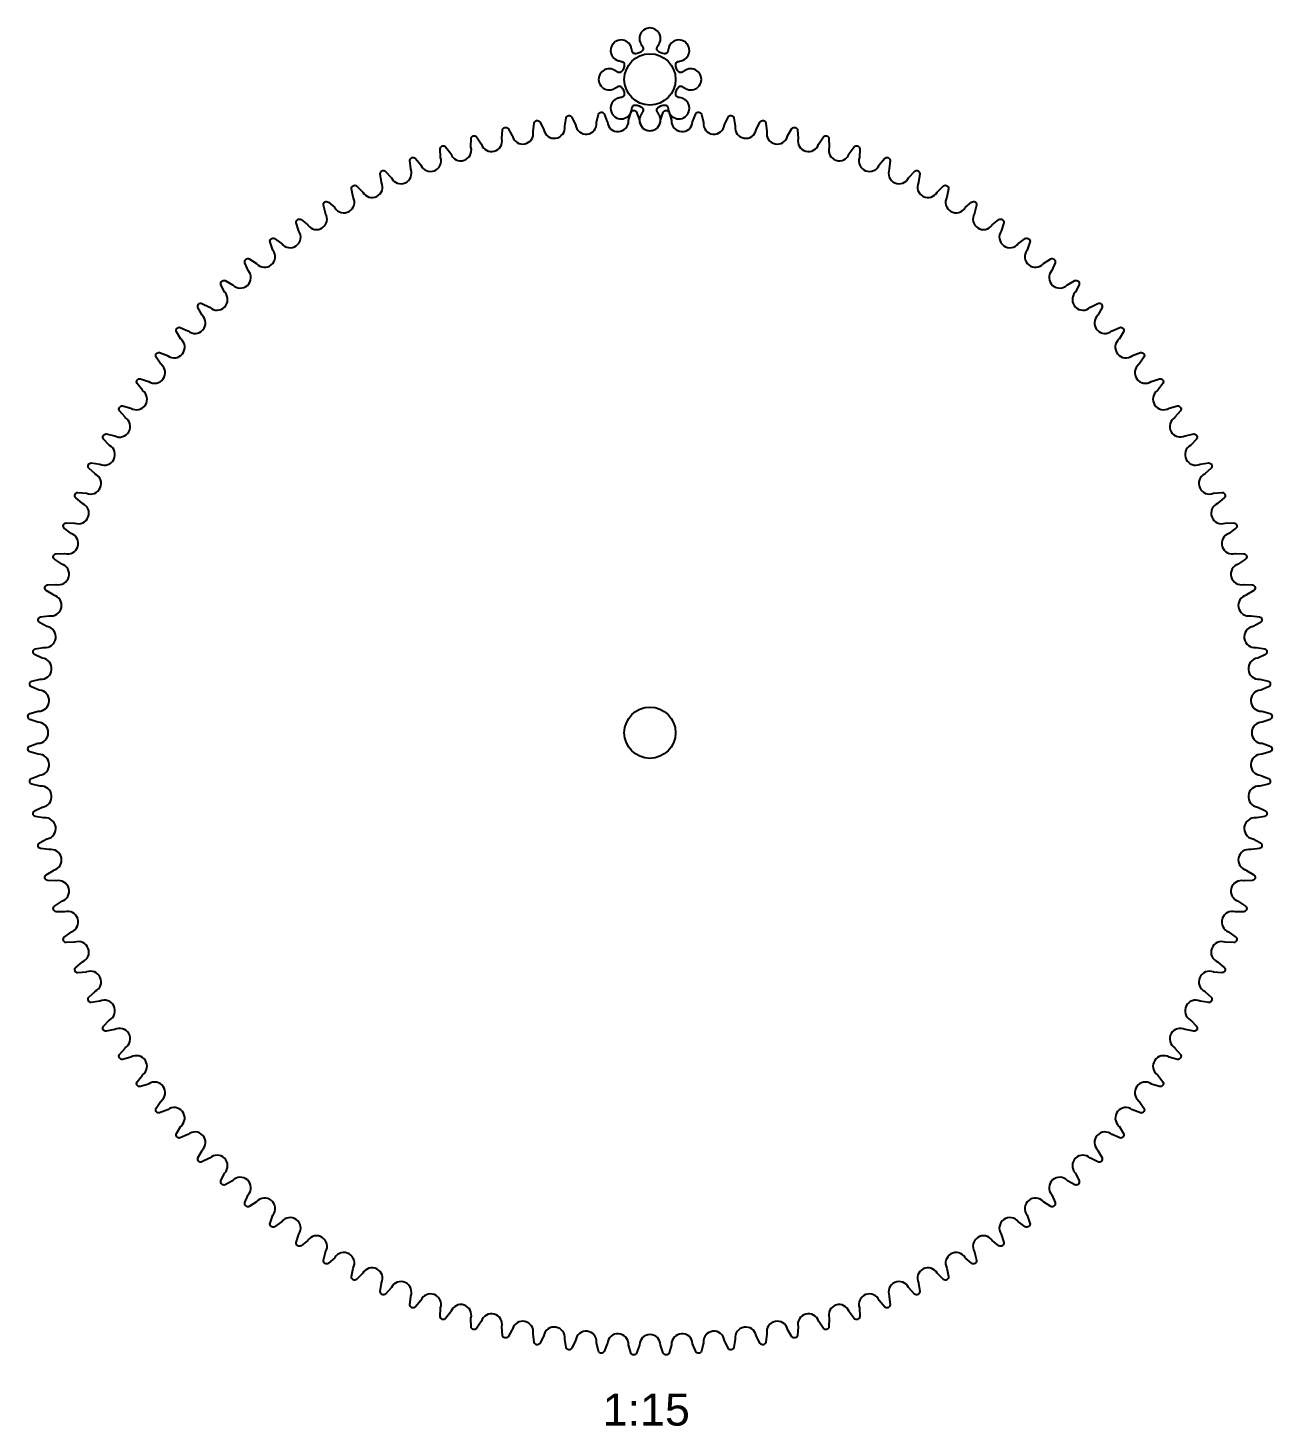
# Model space of a CAD drawing. Extents: x -10 to 1633, y -307 to 264.
# Drawn here: x 1161 to 1355, y -243.3 to -25.3 of the extents above; entities that cross this region are included whole.
import ezdxf

# ---------------------------------------------------------------- set-up
doc = ezdxf.new("R2010")
doc.units = 0
doc.layers.add('CNC_FRIENDLY_GEAR_COLLECTI', color=7, linetype='CONTINUOUS')
doc.styles.add('ARIAL_NORMAL', font='txt')

msp = doc.modelspace()

# ---------------------------------------------------------------- linework, layer by layer
at = {"layer": 'CNC_FRIENDLY_GEAR_COLLECTI'}
for points in [[(1256.43, -39.1, 1.428148), (1259.53, -39.1), (1259.52, -39.06), (1259.5, -39.02), (1259.48, -38.98), (1259.46, -38.94), (1259.44, -38.89), (1259.42, -38.85), (1259.36, -38.76), (1259.24, -38.57), (1259.18, -38.48), (1259.16, -38.43), (1259.13, -38.38), (1259.12, -38.36), (1259.11, -38.33), (1259.1, -38.31), (1259.09, -38.28), (1259.08, -38.26), (1259.07, -38.24), (1259.06, -38.21), (1259.06, -38.2), (1259.06, -38.19), (1259.05, -38.18), (1259.05, -38.17), (1259.05, -38.16), (1259.05, -38.14), (1259.04, -38.13), (1259.04, -38.12), (1259.04, -38.11), (1259.04, -38.1), (1259.04, -38.09), (1259.04, -38.08), (1259.04, -38.07), (1259.04, -38.06), (1259.04, -38.05), (1259.04, -38.04), (1259.04, -38.02), (1259.04, -38.01), (1259.04, -38), (1259.04, -37.99), (1259.05, -37.98), (1259.05, -37.97), (1259.05, -37.96), (1259.05, -37.95), (1259.06, -37.94), (1259.06, -37.94), (1259.06, -37.93), (1259.07, -37.92), (1259.07, -37.91), (1259.08, -37.9), (1259.08, -37.89), (1259.09, -37.88), (1259.09, -37.87), (1259.1, -37.86), (1259.1, -37.85), (1259.11, -37.85), (1259.11, -37.84), (1259.12, -37.83), (1259.13, -37.82), (1259.13, -37.81), (1259.15, -37.8), (1259.16, -37.78), (1259.18, -37.76), (1259.19, -37.75), (1259.21, -37.73, -0.176327), (1260.25, -37.3), (1260.28, -37.3), (1260.3, -37.3), (1260.32, -37.3), (1260.34, -37.3), (1260.36, -37.3), (1260.37, -37.3), (1260.38, -37.31), (1260.39, -37.31), (1260.4, -37.31), (1260.41, -37.31), (1260.42, -37.31), (1260.43, -37.32), (1260.44, -37.32), (1260.45, -37.32), (1260.46, -37.32), (1260.47, -37.33), (1260.48, -37.33), (1260.49, -37.33), (1260.5, -37.34), (1260.51, -37.34), (1260.52, -37.35), (1260.53, -37.35), (1260.54, -37.36), (1260.55, -37.36), (1260.55, -37.37), (1260.56, -37.37), (1260.57, -37.38), (1260.58, -37.39), (1260.59, -37.39), (1260.6, -37.4), (1260.6, -37.41), (1260.61, -37.42), (1260.62, -37.42), (1260.63, -37.43), (1260.63, -37.44), (1260.64, -37.45), (1260.65, -37.46), (1260.65, -37.47), (1260.66, -37.48), (1260.67, -37.48), (1260.67, -37.49), (1260.68, -37.5), (1260.69, -37.51), (1260.69, -37.52), (1260.7, -37.54), (1260.71, -37.56), (1260.72, -37.58), (1260.73, -37.6), (1260.74, -37.63), (1260.75, -37.65), (1260.76, -37.68), (1260.77, -37.7), (1260.78, -37.76), (1260.8, -37.81), (1260.82, -37.92), (1260.87, -38.14), (1260.9, -38.24), (1260.91, -38.28), (1260.92, -38.33), (1260.94, -38.37), (1260.96, -38.42), (1260.97, -38.46), (1260.99, -38.5, 1.428148), (1263.18, -36.31), (1263.14, -36.29), (1263.1, -36.27), (1263.06, -36.25), (1263.02, -36.24), (1262.97, -36.23), (1262.92, -36.21), (1262.82, -36.19), (1262.6, -36.14), (1262.49, -36.11), (1262.44, -36.1), (1262.39, -36.08), (1262.36, -36.07), (1262.34, -36.06), (1262.31, -36.05), (1262.29, -36.04), (1262.27, -36.03), (1262.24, -36.02), (1262.22, -36.01), (1262.21, -36.01), (1262.2, -36), (1262.19, -35.99), (1262.18, -35.99), (1262.17, -35.98), (1262.16, -35.97), (1262.15, -35.97), (1262.14, -35.96), (1262.13, -35.95), (1262.12, -35.95), (1262.12, -35.94), (1262.11, -35.93), (1262.1, -35.93), (1262.09, -35.92), (1262.09, -35.91), (1262.08, -35.9), (1262.07, -35.89), (1262.07, -35.89), (1262.06, -35.88), (1262.05, -35.87), (1262.05, -35.86), (1262.04, -35.85), (1262.04, -35.84), (1262.03, -35.83), (1262.03, -35.83), (1262.02, -35.82), (1262.02, -35.81), (1262.02, -35.8), (1262.01, -35.79), (1262.01, -35.78), (1262.01, -35.77), (1262, -35.76), (1262, -35.75), (1262, -35.74), (1262, -35.73), (1261.99, -35.72), (1261.99, -35.71), (1261.99, -35.7), (1261.99, -35.69), (1261.99, -35.68), (1261.99, -35.66), (1261.99, -35.63), (1261.99, -35.61), (1261.99, -35.59), (1261.99, -35.57, -0.176327), (1262.42, -34.53), (1262.43, -34.51), (1262.45, -34.49), (1262.47, -34.48), (1262.48, -34.46), (1262.5, -34.45), (1262.51, -34.44), (1262.51, -34.44), (1262.52, -34.43), (1262.53, -34.42), (1262.54, -34.42), (1262.55, -34.41), (1262.56, -34.41), (1262.57, -34.4), (1262.57, -34.4), (1262.58, -34.39), (1262.59, -34.39), (1262.6, -34.38), (1262.61, -34.38), (1262.62, -34.37), (1262.63, -34.37), (1262.64, -34.37), (1262.65, -34.37), (1262.66, -34.36), (1262.67, -34.36), (1262.68, -34.36), (1262.69, -34.36), (1262.7, -34.36), (1262.71, -34.35), (1262.72, -34.35), (1262.73, -34.35), (1262.74, -34.35), (1262.75, -34.35), (1262.76, -34.35), (1262.77, -34.35), (1262.78, -34.35), (1262.8, -34.36), (1262.81, -34.36), (1262.82, -34.36), (1262.83, -34.36), (1262.84, -34.36), (1262.85, -34.36), (1262.86, -34.37), (1262.87, -34.37), (1262.89, -34.37), (1262.9, -34.38), (1262.92, -34.38), (1262.94, -34.39), (1262.97, -34.4), (1262.99, -34.41), (1263.02, -34.42), (1263.04, -34.43), (1263.07, -34.45), (1263.11, -34.47), (1263.16, -34.5), (1263.26, -34.56), (1263.45, -34.68), (1263.54, -34.73), (1263.58, -34.75), (1263.62, -34.78), (1263.66, -34.8), (1263.7, -34.82), (1263.75, -34.83), (1263.79, -34.85, 1.428148), (1263.79, -31.75), (1263.75, -31.76), (1263.7, -31.78), (1263.66, -31.8), (1263.62, -31.82), (1263.58, -31.84), (1263.54, -31.87), (1263.45, -31.92), (1263.26, -32.04), (1263.16, -32.1), (1263.11, -32.13), (1263.07, -32.15), (1263.04, -32.16), (1263.02, -32.18), (1262.99, -32.19), (1262.97, -32.2), (1262.94, -32.21), (1262.92, -32.21), (1262.9, -32.22), (1262.89, -32.23), (1262.87, -32.23), (1262.86, -32.23), (1262.85, -32.23), (1262.84, -32.24), (1262.83, -32.24), (1262.82, -32.24), (1262.81, -32.24), (1262.8, -32.24), (1262.78, -32.24), (1262.77, -32.25), (1262.76, -32.25), (1262.75, -32.25), (1262.74, -32.25), (1262.73, -32.25), (1262.72, -32.24), (1262.71, -32.24), (1262.7, -32.24), (1262.69, -32.24), (1262.68, -32.24), (1262.67, -32.24), (1262.66, -32.24), (1262.65, -32.23), (1262.64, -32.23), (1262.63, -32.23), (1262.62, -32.22), (1262.61, -32.22), (1262.6, -32.22), (1262.59, -32.21), (1262.58, -32.21), (1262.57, -32.2), (1262.57, -32.2), (1262.56, -32.19), (1262.55, -32.19), (1262.54, -32.18), (1262.53, -32.17), (1262.52, -32.17), (1262.51, -32.16), (1262.51, -32.16), (1262.5, -32.15), (1262.48, -32.13), (1262.47, -32.12), (1262.45, -32.1), (1262.43, -32.09), (1262.42, -32.07, -0.176327), (1261.99, -31.03), (1261.99, -31.01), (1261.99, -30.99), (1261.99, -30.96), (1261.99, -30.94), (1261.99, -30.92), (1261.99, -30.91), (1261.99, -30.9), (1261.99, -30.89), (1261.99, -30.88), (1262, -30.87), (1262, -30.86), (1262, -30.85), (1262, -30.84), (1262.01, -30.83), (1262.01, -30.82), (1262.01, -30.81), (1262.02, -30.8), (1262.02, -30.79), (1262.02, -30.78), (1262.03, -30.77), (1262.03, -30.76), (1262.04, -30.75), (1262.04, -30.75), (1262.05, -30.74), (1262.05, -30.73), (1262.06, -30.72), (1262.07, -30.71), (1262.07, -30.7), (1262.08, -30.7), (1262.09, -30.69), (1262.09, -30.68), (1262.1, -30.67), (1262.11, -30.67), (1262.12, -30.66), (1262.12, -30.65), (1262.13, -30.64), (1262.14, -30.64), (1262.15, -30.63), (1262.16, -30.62), (1262.17, -30.62), (1262.18, -30.61), (1262.19, -30.6), (1262.2, -30.6), (1262.21, -30.59), (1262.22, -30.59), (1262.24, -30.58), (1262.27, -30.56), (1262.29, -30.55), (1262.31, -30.54), (1262.34, -30.53), (1262.36, -30.53), (1262.39, -30.52), (1262.44, -30.5), (1262.49, -30.49), (1262.6, -30.46), (1262.82, -30.41), (1262.92, -30.39), (1262.97, -30.37), (1263.02, -30.36), (1263.06, -30.34), (1263.1, -30.33), (1263.14, -30.31), (1263.18, -30.29, 1.428148), (1260.99, -28.1), (1260.97, -28.14), (1260.96, -28.18), (1260.94, -28.22), (1260.92, -28.27), (1260.91, -28.31), (1260.9, -28.36), (1260.87, -28.46), (1260.82, -28.68), (1260.8, -28.79), (1260.78, -28.84), (1260.77, -28.9), (1260.76, -28.92), (1260.75, -28.95), (1260.74, -28.97), (1260.73, -29), (1260.72, -29.02), (1260.71, -29.04), (1260.7, -29.06), (1260.69, -29.07), (1260.69, -29.08), (1260.68, -29.09), (1260.67, -29.1), (1260.67, -29.11), (1260.66, -29.12), (1260.65, -29.13), (1260.65, -29.14), (1260.64, -29.15), (1260.63, -29.16), (1260.63, -29.17), (1260.62, -29.18), (1260.61, -29.18), (1260.6, -29.19), (1260.6, -29.2), (1260.59, -29.2), (1260.58, -29.21), (1260.57, -29.22), (1260.56, -29.22), (1260.55, -29.23), (1260.55, -29.24), (1260.54, -29.24), (1260.53, -29.25), (1260.52, -29.25), (1260.51, -29.26), (1260.5, -29.26), (1260.49, -29.26), (1260.48, -29.27), (1260.47, -29.27), (1260.46, -29.27), (1260.45, -29.28), (1260.44, -29.28), (1260.43, -29.28), (1260.42, -29.29), (1260.41, -29.29), (1260.4, -29.29), (1260.39, -29.29), (1260.38, -29.29), (1260.37, -29.29), (1260.36, -29.29), (1260.34, -29.3), (1260.32, -29.3), (1260.3, -29.3), (1260.28, -29.3), (1260.25, -29.3, -0.176327), (1259.21, -28.86), (1259.19, -28.85), (1259.18, -28.83), (1259.16, -28.82), (1259.15, -28.8), (1259.13, -28.79), (1259.13, -28.78), (1259.12, -28.77), (1259.11, -28.76), (1259.11, -28.75), (1259.1, -28.74), (1259.1, -28.74), (1259.09, -28.73), (1259.09, -28.72), (1259.08, -28.71), (1259.08, -28.7), (1259.07, -28.69), (1259.07, -28.68), (1259.06, -28.67), (1259.06, -28.66), (1259.06, -28.65), (1259.05, -28.64), (1259.05, -28.63), (1259.05, -28.62), (1259.05, -28.61), (1259.04, -28.6), (1259.04, -28.59), (1259.04, -28.58), (1259.04, -28.57), (1259.04, -28.56), (1259.04, -28.55), (1259.04, -28.54), (1259.04, -28.53), (1259.04, -28.52), (1259.04, -28.51), (1259.04, -28.5), (1259.04, -28.49), (1259.04, -28.48), (1259.04, -28.47), (1259.05, -28.45), (1259.05, -28.44), (1259.05, -28.43), (1259.05, -28.42), (1259.06, -28.41), (1259.06, -28.4), (1259.06, -28.39), (1259.07, -28.36), (1259.08, -28.34), (1259.09, -28.31), (1259.1, -28.29), (1259.11, -28.27), (1259.12, -28.24), (1259.13, -28.22), (1259.16, -28.17), (1259.18, -28.12), (1259.24, -28.02), (1259.36, -27.84), (1259.42, -27.75), (1259.44, -27.7), (1259.46, -27.66), (1259.48, -27.62), (1259.5, -27.58), (1259.52, -27.54), (1259.53, -27.5, 1.428148), (1256.43, -27.5), (1256.45, -27.54), (1256.47, -27.58), (1256.49, -27.62), (1256.51, -27.66), (1256.53, -27.7), (1256.55, -27.75), (1256.61, -27.84), (1256.73, -28.02), (1256.78, -28.12), (1256.81, -28.17), (1256.84, -28.22), (1256.85, -28.24), (1256.86, -28.27), (1256.87, -28.29), (1256.88, -28.31), (1256.89, -28.34), (1256.9, -28.36), (1256.91, -28.39), (1256.91, -28.4), (1256.91, -28.41), (1256.92, -28.42), (1256.92, -28.43), (1256.92, -28.44), (1256.92, -28.45), (1256.93, -28.47), (1256.93, -28.48), (1256.93, -28.49), (1256.93, -28.5), (1256.93, -28.51), (1256.93, -28.52), (1256.93, -28.53), (1256.93, -28.54), (1256.93, -28.55), (1256.93, -28.56), (1256.93, -28.57), (1256.93, -28.58), (1256.93, -28.59), (1256.92, -28.6), (1256.92, -28.61), (1256.92, -28.62), (1256.92, -28.63), (1256.92, -28.64), (1256.91, -28.65), (1256.91, -28.66), (1256.9, -28.67), (1256.9, -28.68), (1256.9, -28.69), (1256.89, -28.7), (1256.89, -28.71), (1256.88, -28.72), (1256.88, -28.73), (1256.87, -28.74), (1256.87, -28.74), (1256.86, -28.75), (1256.85, -28.76), (1256.85, -28.77), (1256.84, -28.78), (1256.83, -28.79), (1256.82, -28.8), (1256.81, -28.82), (1256.79, -28.83), (1256.77, -28.85), (1256.76, -28.86, -0.176327), (1255.72, -29.3), (1255.69, -29.3), (1255.67, -29.3), (1255.65, -29.3), (1255.63, -29.3), (1255.61, -29.29), (1255.6, -29.29), (1255.59, -29.29), (1255.58, -29.29), (1255.56, -29.29), (1255.55, -29.29), (1255.54, -29.29), (1255.53, -29.28), (1255.52, -29.28), (1255.51, -29.28), (1255.5, -29.27), (1255.5, -29.27), (1255.49, -29.27), (1255.48, -29.26), (1255.47, -29.26), (1255.46, -29.26), (1255.45, -29.25), (1255.44, -29.25), (1255.43, -29.24), (1255.42, -29.24), (1255.41, -29.23), (1255.41, -29.22), (1255.4, -29.22), (1255.39, -29.21), (1255.38, -29.2), (1255.37, -29.2), (1255.37, -29.19), (1255.36, -29.18), (1255.35, -29.18), (1255.34, -29.17), (1255.34, -29.16), (1255.33, -29.15), (1255.32, -29.14), (1255.32, -29.13), (1255.31, -29.12), (1255.3, -29.11), (1255.3, -29.1), (1255.29, -29.09), (1255.28, -29.08), (1255.28, -29.07), (1255.27, -29.06), (1255.26, -29.04), (1255.25, -29.02), (1255.24, -29), (1255.23, -28.97), (1255.22, -28.95), (1255.21, -28.92), (1255.2, -28.9), (1255.19, -28.84), (1255.17, -28.79), (1255.14, -28.68), (1255.1, -28.46), (1255.07, -28.36), (1255.06, -28.31), (1255.04, -28.27), (1255.03, -28.22), (1255.01, -28.18), (1255, -28.14), (1254.98, -28.1, 1.428148), (1252.79, -30.29), (1252.83, -30.31), (1252.87, -30.33), (1252.91, -30.34), (1252.95, -30.36), (1253, -30.37), (1253.05, -30.39), (1253.15, -30.41), (1253.36, -30.46), (1253.47, -30.49), (1253.53, -30.5), (1253.58, -30.52), (1253.61, -30.53), (1253.63, -30.53), (1253.66, -30.54), (1253.68, -30.55), (1253.7, -30.56), (1253.73, -30.58), (1253.75, -30.59), (1253.76, -30.59), (1253.77, -30.6), (1253.78, -30.6), (1253.79, -30.61), (1253.8, -30.62), (1253.81, -30.62), (1253.82, -30.63), (1253.83, -30.64), (1253.84, -30.64), (1253.84, -30.65), (1253.85, -30.66), (1253.86, -30.67), (1253.87, -30.67), (1253.88, -30.68), (1253.88, -30.69), (1253.89, -30.7), (1253.9, -30.7), (1253.9, -30.71), (1253.91, -30.72), (1253.92, -30.73), (1253.92, -30.74), (1253.93, -30.75), (1253.93, -30.75), (1253.94, -30.76), (1253.94, -30.77), (1253.95, -30.78), (1253.95, -30.79), (1253.95, -30.8), (1253.96, -30.81), (1253.96, -30.82), (1253.96, -30.83), (1253.97, -30.84), (1253.97, -30.85), (1253.97, -30.86), (1253.97, -30.87), (1253.97, -30.88), (1253.98, -30.89), (1253.98, -30.9), (1253.98, -30.91), (1253.98, -30.92), (1253.98, -30.94), (1253.98, -30.96), (1253.98, -30.99), (1253.98, -31.01), (1253.98, -31.03, -0.176327), (1253.55, -32.07), (1253.53, -32.09), (1253.52, -32.1), (1253.5, -32.12), (1253.49, -32.13), (1253.47, -32.15), (1253.46, -32.16), (1253.45, -32.16), (1253.45, -32.17), (1253.44, -32.17), (1253.43, -32.18), (1253.42, -32.19), (1253.41, -32.19), (1253.4, -32.2), (1253.39, -32.2), (1253.39, -32.21), (1253.38, -32.21), (1253.37, -32.22), (1253.36, -32.22), (1253.35, -32.22), (1253.34, -32.23), (1253.33, -32.23), (1253.32, -32.23), (1253.31, -32.24), (1253.3, -32.24), (1253.29, -32.24), (1253.28, -32.24), (1253.27, -32.24), (1253.26, -32.24), (1253.25, -32.24), (1253.24, -32.25), (1253.23, -32.25), (1253.22, -32.25), (1253.21, -32.25), (1253.2, -32.25), (1253.18, -32.24), (1253.17, -32.24), (1253.16, -32.24), (1253.15, -32.24), (1253.14, -32.24), (1253.13, -32.24), (1253.12, -32.23), (1253.11, -32.23), (1253.09, -32.23), (1253.08, -32.23), (1253.07, -32.22), (1253.05, -32.21), (1253.02, -32.21), (1253, -32.2), (1252.98, -32.19), (1252.95, -32.18), (1252.93, -32.16), (1252.9, -32.15), (1252.85, -32.13), (1252.81, -32.1), (1252.71, -32.04), (1252.52, -31.92), (1252.43, -31.87), (1252.39, -31.84), (1252.35, -31.82), (1252.31, -31.8), (1252.26, -31.78), (1252.22, -31.76), (1252.18, -31.75, 1.428148), (1252.18, -34.85), (1252.22, -34.83), (1252.26, -34.82), (1252.31, -34.8), (1252.35, -34.78), (1252.39, -34.75), (1252.43, -34.73), (1252.52, -34.68), (1252.71, -34.56), (1252.81, -34.5), (1252.85, -34.47), (1252.9, -34.45), (1252.93, -34.43), (1252.95, -34.42), (1252.98, -34.41), (1253, -34.4), (1253.02, -34.39), (1253.05, -34.38), (1253.07, -34.38), (1253.08, -34.37), (1253.09, -34.37), (1253.11, -34.37), (1253.12, -34.36), (1253.13, -34.36), (1253.14, -34.36), (1253.15, -34.36), (1253.16, -34.36), (1253.17, -34.36), (1253.18, -34.35), (1253.2, -34.35), (1253.21, -34.35), (1253.22, -34.35), (1253.23, -34.35), (1253.24, -34.35), (1253.25, -34.35), (1253.26, -34.35), (1253.27, -34.36), (1253.28, -34.36), (1253.29, -34.36), (1253.3, -34.36), (1253.31, -34.36), (1253.32, -34.37), (1253.33, -34.37), (1253.34, -34.37), (1253.35, -34.37), (1253.36, -34.38), (1253.37, -34.38), (1253.38, -34.39), (1253.39, -34.39), (1253.39, -34.4), (1253.4, -34.4), (1253.41, -34.41), (1253.42, -34.41), (1253.43, -34.42), (1253.44, -34.42), (1253.45, -34.43), (1253.45, -34.44), (1253.46, -34.44), (1253.47, -34.45), (1253.49, -34.46), (1253.5, -34.48), (1253.52, -34.49), (1253.53, -34.51), (1253.55, -34.53, -0.176327), (1253.98, -35.57), (1253.98, -35.59), (1253.98, -35.61), (1253.98, -35.63), (1253.98, -35.66), (1253.98, -35.68), (1253.98, -35.69), (1253.98, -35.7), (1253.98, -35.71), (1253.97, -35.72), (1253.97, -35.73), (1253.97, -35.74), (1253.97, -35.75), (1253.97, -35.76), (1253.96, -35.77), (1253.96, -35.78), (1253.96, -35.79), (1253.95, -35.8), (1253.95, -35.81), (1253.95, -35.82), (1253.94, -35.83), (1253.94, -35.83), (1253.93, -35.84), (1253.93, -35.85), (1253.92, -35.86), (1253.92, -35.87), (1253.91, -35.88), (1253.9, -35.89), (1253.9, -35.89), (1253.89, -35.9), (1253.88, -35.91), (1253.88, -35.92), (1253.87, -35.93), (1253.86, -35.93), (1253.85, -35.94), (1253.84, -35.95), (1253.84, -35.95), (1253.83, -35.96), (1253.82, -35.97), (1253.81, -35.97), (1253.8, -35.98), (1253.79, -35.99), (1253.78, -35.99), (1253.77, -36), (1253.76, -36.01), (1253.75, -36.01), (1253.73, -36.02), (1253.7, -36.03), (1253.68, -36.04), (1253.66, -36.05), (1253.63, -36.06), (1253.61, -36.07), (1253.58, -36.08), (1253.53, -36.1), (1253.47, -36.11), (1253.36, -36.14), (1253.15, -36.19), (1253.05, -36.21), (1253, -36.23), (1252.95, -36.24), (1252.91, -36.25), (1252.87, -36.27), (1252.83, -36.29), (1252.79, -36.31, 1.428148), (1254.98, -38.5), (1255, -38.46), (1255.01, -38.42), (1255.03, -38.37), (1255.04, -38.33), (1255.06, -38.28), (1255.07, -38.24), (1255.1, -38.14), (1255.14, -37.92), (1255.17, -37.81), (1255.19, -37.76), (1255.2, -37.7), (1255.21, -37.68), (1255.22, -37.65), (1255.23, -37.63), (1255.24, -37.6), (1255.25, -37.58), (1255.26, -37.56), (1255.27, -37.54), (1255.28, -37.52), (1255.28, -37.51), (1255.29, -37.5), (1255.3, -37.49), (1255.3, -37.48), (1255.31, -37.48), (1255.32, -37.47), (1255.32, -37.46), (1255.33, -37.45), (1255.34, -37.44), (1255.34, -37.43), (1255.35, -37.42), (1255.36, -37.42), (1255.37, -37.41), (1255.37, -37.4), (1255.38, -37.39), (1255.39, -37.39), (1255.4, -37.38), (1255.41, -37.37), (1255.41, -37.37), (1255.42, -37.36), (1255.43, -37.36), (1255.44, -37.35), (1255.45, -37.35), (1255.46, -37.34), (1255.47, -37.34), (1255.48, -37.33), (1255.49, -37.33), (1255.5, -37.33), (1255.5, -37.32), (1255.51, -37.32), (1255.52, -37.32), (1255.53, -37.32), (1255.54, -37.31), (1255.55, -37.31), (1255.56, -37.31), (1255.58, -37.31), (1255.59, -37.31), (1255.6, -37.3), (1255.61, -37.3), (1255.63, -37.3), (1255.65, -37.3), (1255.67, -37.3), (1255.69, -37.3), (1255.72, -37.3, -0.176327), (1256.76, -37.73), (1256.77, -37.75), (1256.79, -37.76), (1256.81, -37.78), (1256.82, -37.8), (1256.83, -37.81), (1256.84, -37.82), (1256.85, -37.83), (1256.85, -37.84), (1256.86, -37.85), (1256.87, -37.85), (1256.87, -37.86), (1256.88, -37.87), (1256.88, -37.88), (1256.89, -37.89), (1256.89, -37.9), (1256.9, -37.91), (1256.9, -37.92), (1256.9, -37.93), (1256.91, -37.94), (1256.91, -37.94), (1256.92, -37.95), (1256.92, -37.96), (1256.92, -37.97), (1256.92, -37.98), (1256.92, -37.99), (1256.93, -38), (1256.93, -38.01), (1256.93, -38.02), (1256.93, -38.04), (1256.93, -38.05), (1256.93, -38.06), (1256.93, -38.07), (1256.93, -38.08), (1256.93, -38.09), (1256.93, -38.1), (1256.93, -38.11), (1256.93, -38.12), (1256.93, -38.13), (1256.92, -38.14), (1256.92, -38.16), (1256.92, -38.17), (1256.92, -38.18), (1256.91, -38.19), (1256.91, -38.2), (1256.91, -38.21), (1256.9, -38.24), (1256.89, -38.26), (1256.88, -38.28), (1256.87, -38.31), (1256.86, -38.33), (1256.85, -38.36), (1256.84, -38.38), (1256.81, -38.43), (1256.78, -38.48), (1256.73, -38.57), (1256.61, -38.76), (1256.55, -38.85), (1256.53, -38.89), (1256.51, -38.94), (1256.49, -38.98), (1256.47, -39.02), (1256.45, -39.06)], [(1271.29, -229.72), (1271.06, -231.02, -0.651417), (1270.16, -231.14), (1269.61, -229.94), (1269.6, -229.91, 0.969922), (1266.32, -230.25), (1266.32, -230.29), (1266.03, -231.58, -0.651417), (1265.12, -231.65), (1264.63, -230.42), (1264.63, -230.38, 0.969922), (1261.33, -230.56), (1261.33, -230.59), (1260.97, -231.86, -0.651417), (1260.06, -231.89), (1259.64, -230.64), (1259.63, -230.6, 0.969922), (1256.34, -230.6), (1256.33, -230.64), (1255.9, -231.89, -0.651417), (1255, -231.86), (1254.64, -230.59), (1254.64, -230.56, 0.969922), (1251.34, -230.38), (1251.33, -230.42), (1250.84, -231.65, -0.651417), (1249.94, -231.58), (1249.65, -230.29), (1249.65, -230.25, 0.969922), (1246.37, -229.91), (1246.36, -229.94), (1245.8, -231.14, -0.651417), (1244.91, -231.02), (1244.68, -229.72), (1244.68, -229.68, 0.969922), (1241.42, -229.17), (1241.41, -229.2), (1240.8, -230.37, -0.651417), (1239.91, -230.21), (1239.75, -228.89), (1239.75, -228.86, 0.969922), (1236.53, -228.17), (1236.51, -228.21), (1235.84, -229.34, -0.651417), (1234.96, -229.13), (1234.87, -227.81), (1234.87, -227.78, 0.969922), (1231.69, -226.92), (1231.67, -226.96), (1230.94, -228.05, -0.651417), (1230.07, -227.8), (1230.05, -226.48), (1230.06, -226.44, 0.969922), (1226.92, -225.42), (1226.91, -225.45), (1226.11, -226.51, -0.651417), (1225.26, -226.21), (1225.31, -224.89), (1225.32, -224.85, 0.969922), (1222.24, -223.67), (1222.22, -223.7), (1221.38, -224.72, -0.651417), (1220.54, -224.37), (1220.66, -223.06), (1220.67, -223.02, 0.969922), (1217.66, -221.68), (1217.64, -221.71), (1216.74, -222.68, -0.651417), (1215.92, -222.29), (1216.11, -220.98), (1216.12, -220.95, 0.969922), (1213.18, -219.45), (1213.16, -219.48), (1212.22, -220.4, -0.651417), (1211.42, -219.97), (1211.68, -218.67), (1211.69, -218.64, 0.969922), (1208.83, -216.99), (1208.81, -217.02), (1207.82, -217.89, -0.651417), (1207.05, -217.42), (1207.37, -216.13), (1207.39, -216.1, 0.969922), (1204.62, -214.3), (1204.6, -214.33), (1203.56, -215.15, -0.651417), (1202.81, -214.64), (1203.2, -213.37), (1203.22, -213.34, 0.969922), (1200.55, -211.4), (1200.52, -211.43), (1199.44, -212.19, -0.651417), (1198.73, -211.64), (1199.18, -210.4), (1199.2, -210.37, 0.969922), (1196.64, -208.29), (1196.61, -208.32), (1195.49, -209.02, -0.651417), (1194.8, -208.43), (1195.33, -207.22), (1195.35, -207.19, 0.969922), (1192.9, -204.98), (1192.87, -205.01), (1191.71, -205.65, -0.651417), (1191.06, -205.03), (1191.64, -203.84), (1191.66, -203.81, 0.969922), (1189.33, -201.48), (1189.3, -201.5), (1188.11, -202.09, -0.651417), (1187.49, -201.43), (1188.14, -200.28), (1188.16, -200.25, 0.969922), (1185.95, -197.8), (1185.92, -197.82), (1184.71, -198.34, -0.651417), (1184.12, -197.65), (1184.82, -196.53), (1184.85, -196.5, 0.969922), (1182.77, -193.94), (1182.74, -193.96), (1181.5, -194.42, -0.651417), (1180.95, -193.7), (1181.71, -192.62), (1181.74, -192.59, 0.969922), (1179.8, -189.92), (1179.77, -189.94), (1178.51, -190.33, -0.651417), (1177.99, -189.59), (1178.81, -188.55), (1178.84, -188.52, 0.969922), (1177.04, -185.76), (1177.01, -185.77), (1175.73, -186.1, -0.651417), (1175.25, -185.32), (1176.12, -184.33), (1176.15, -184.31, 0.969922), (1174.5, -181.45), (1174.47, -181.46), (1173.17, -181.72, -0.651417), (1172.74, -180.93), (1173.66, -179.98), (1173.69, -179.96, 0.969922), (1172.2, -177.02), (1172.16, -177.03), (1170.85, -177.22, -0.651417), (1170.46, -176.4), (1171.43, -175.5), (1171.46, -175.48, 0.969922), (1170.12, -172.47), (1170.09, -172.48), (1168.77, -172.6, -0.651417), (1168.42, -171.77), (1169.44, -170.92), (1169.47, -170.9, 0.969922), (1168.29, -167.82), (1168.25, -167.83), (1166.93, -167.88, -0.651417), (1166.63, -167.03), (1167.69, -166.24), (1167.72, -166.22, 0.969922), (1166.7, -163.08), (1166.67, -163.09), (1165.35, -163.07, -0.651417), (1165.09, -162.2), (1166.19, -161.47), (1166.22, -161.45, 0.969922), (1165.37, -158.27), (1165.33, -158.27), (1164.01, -158.18, -0.651417), (1163.8, -157.3), (1164.94, -156.63), (1164.97, -156.62, 0.969922), (1164.28, -153.39), (1164.25, -153.39), (1162.94, -153.24, -0.651417), (1162.77, -152.34), (1163.94, -151.73), (1163.97, -151.72, 0.969922), (1163.46, -148.46), (1163.42, -148.46), (1162.12, -148.24, -0.651417), (1162, -147.34), (1163.2, -146.78), (1163.24, -146.77, 0.969922), (1162.89, -143.49), (1162.86, -143.49), (1161.57, -143.2, -0.651417), (1161.5, -142.3), (1162.72, -141.81), (1162.76, -141.8, 0.969922), (1162.59, -138.51), (1162.55, -138.5), (1161.28, -138.14, -0.651417), (1161.25, -137.24), (1162.51, -136.81), (1162.54, -136.81, 0.969922), (1162.54, -133.51), (1162.51, -133.5), (1161.25, -133.08, -0.651417), (1161.28, -132.17), (1162.55, -131.81), (1162.59, -131.81, 0.969922), (1162.76, -128.52), (1162.72, -128.51), (1161.5, -128.02, -0.651417), (1161.57, -127.12), (1162.86, -126.82), (1162.89, -126.82, 0.969922), (1163.24, -123.54), (1163.2, -123.53), (1162, -122.98, -0.651417), (1162.12, -122.08), (1163.42, -121.86), (1163.46, -121.86, 0.969922), (1163.97, -118.6), (1163.94, -118.59), (1162.77, -117.97, -0.651417), (1162.94, -117.08), (1164.25, -116.93), (1164.28, -116.93, 0.969922), (1164.97, -113.7), (1164.94, -113.69), (1163.8, -113.01, -0.651417), (1164.01, -112.13), (1165.33, -112.04), (1165.37, -112.05, 0.969922), (1166.22, -108.86), (1166.19, -108.85), (1165.09, -108.11, -0.651417), (1165.35, -107.25), (1166.67, -107.23), (1166.7, -107.23, 0.969922), (1167.72, -104.1), (1167.69, -104.08), (1166.63, -103.29, -0.651417), (1166.93, -102.44), (1168.25, -102.49), (1168.29, -102.49, 0.969922), (1169.47, -99.42), (1169.44, -99.4), (1168.42, -98.55, -0.651417), (1168.77, -97.71), (1170.09, -97.84), (1170.12, -97.84, 0.969922), (1171.46, -94.83), (1171.43, -94.81), (1170.46, -93.91, -0.651417), (1170.85, -93.1), (1172.16, -93.29), (1172.2, -93.3, 0.969922), (1173.69, -90.36), (1173.66, -90.34), (1172.74, -89.39, -0.651417), (1173.17, -88.59), (1174.47, -88.85), (1174.5, -88.87, 0.969922), (1176.15, -86.01), (1176.12, -85.99), (1175.25, -84.99, -0.651417), (1175.73, -84.22), (1177.01, -84.54), (1177.04, -84.56, 0.969922), (1178.84, -81.79), (1178.81, -81.77), (1177.99, -80.73, -0.651417), (1178.51, -79.98), (1179.77, -80.38), (1179.8, -80.39, 0.969922), (1181.74, -77.72), (1181.71, -77.7), (1180.95, -76.62, -0.651417), (1181.5, -75.9), (1182.74, -76.36), (1182.77, -76.38, 0.969922), (1184.85, -73.81), (1184.82, -73.79), (1184.12, -72.67, -0.651417), (1184.71, -71.98), (1185.92, -72.5), (1185.95, -72.52, 0.969922), (1188.16, -70.07), (1188.14, -70.04), (1187.49, -68.89, -0.651417), (1188.11, -68.23), (1189.3, -68.81), (1189.33, -68.84, 0.969922), (1191.66, -66.5), (1191.64, -66.47), (1191.06, -65.29, -0.651417), (1191.71, -64.67), (1192.87, -65.31), (1192.9, -65.33, 0.969922), (1195.35, -63.13), (1195.33, -63.1), (1194.8, -61.88, -0.651417), (1195.49, -61.29), (1196.61, -62), (1196.64, -62.02, 0.969922), (1199.2, -59.95), (1199.18, -59.92), (1198.73, -58.68, -0.651417), (1199.44, -58.12), (1200.52, -58.89), (1200.55, -58.91, 0.969922), (1203.22, -56.97), (1203.2, -56.94), (1202.81, -55.68, -0.651417), (1203.56, -55.17), (1204.6, -55.98), (1204.62, -56.01, 0.969922), (1207.39, -54.22), (1207.37, -54.18), (1207.05, -52.9, -0.651417), (1207.82, -52.43), (1208.81, -53.3), (1208.83, -53.33, 0.969922), (1211.69, -51.68), (1211.68, -51.64), (1211.42, -50.35, -0.651417), (1212.22, -49.92), (1213.16, -50.84), (1213.18, -50.87, 0.969922), (1216.12, -49.37), (1216.11, -49.34), (1215.92, -48.03, -0.651417), (1216.74, -47.64), (1217.64, -48.61), (1217.66, -48.64, 0.969922), (1220.67, -47.3), (1220.66, -47.26), (1220.54, -45.94, -0.651417), (1221.38, -45.6), (1222.22, -46.61), (1222.24, -46.65, 0.969922), (1225.32, -45.46), (1225.31, -45.43), (1225.26, -44.11, -0.651417), (1226.11, -43.81), (1226.91, -44.86), (1226.92, -44.9, 0.969922), (1230.06, -43.88), (1230.05, -43.84), (1230.07, -42.52, -0.651417), (1230.94, -42.26), (1231.67, -43.36), (1231.69, -43.39, 0.969922), (1234.87, -42.54), (1234.87, -42.5), (1234.96, -41.19, -0.651417), (1235.84, -40.97), (1236.51, -42.11), (1236.53, -42.14, 0.969922), (1239.75, -41.46), (1239.75, -41.42), (1239.91, -40.11, -0.651417), (1240.8, -39.94), (1241.41, -41.11), (1241.42, -41.15, 0.969922), (1244.68, -40.63), (1244.68, -40.6), (1244.91, -39.29, -0.651417), (1245.8, -39.18), (1246.36, -40.38), (1246.37, -40.41, 0.969922), (1249.65, -40.07), (1249.65, -40.03), (1249.94, -38.74, -0.651417), (1250.84, -38.67), (1251.33, -39.9), (1251.34, -39.93, 0.969922), (1254.64, -39.76), (1254.64, -39.72), (1255, -38.45, -0.651417), (1255.9, -38.43), (1256.33, -39.68), (1256.34, -39.72, 0.969922), (1259.63, -39.72), (1259.64, -39.68), (1260.06, -38.43, -0.651417), (1260.97, -38.45), (1261.33, -39.72), (1261.33, -39.76, 0.969922), (1264.63, -39.93), (1264.63, -39.9), (1265.12, -38.67, -0.651417), (1266.03, -38.74), (1266.32, -40.03), (1266.32, -40.07, 0.969922), (1269.6, -40.41), (1269.61, -40.38), (1270.16, -39.18, -0.651417), (1271.06, -39.29), (1271.29, -40.6), (1271.29, -40.63, 0.969922), (1274.54, -41.15), (1274.55, -41.11), (1275.17, -39.94, -0.651417), (1276.06, -40.11), (1276.22, -41.42), (1276.21, -41.46, 0.969922), (1279.44, -42.14), (1279.45, -42.11), (1280.13, -40.97, -0.651417), (1281.01, -41.19), (1281.1, -42.5), (1281.09, -42.54, 0.969922), (1284.28, -43.39), (1284.29, -43.36), (1285.03, -42.26, -0.651417), (1285.9, -42.52), (1285.92, -43.84), (1285.91, -43.88, 0.969922), (1289.05, -44.9), (1289.06, -44.86), (1289.85, -43.81, -0.651417), (1290.71, -44.11), (1290.66, -45.43), (1290.65, -45.46, 0.969922), (1293.73, -46.65), (1293.75, -46.61), (1294.59, -45.6, -0.651417), (1295.43, -45.94), (1295.31, -47.26), (1295.3, -47.3, 0.969922), (1298.31, -48.64), (1298.33, -48.61), (1299.23, -47.64, -0.651417), (1300.05, -48.03), (1299.86, -49.34), (1299.84, -49.37, 0.969922), (1302.78, -50.87), (1302.8, -50.84), (1303.75, -49.92, -0.651417), (1304.55, -50.35), (1304.29, -51.64), (1304.28, -51.68, 0.969922), (1307.13, -53.33), (1307.16, -53.3), (1308.15, -52.43, -0.651417), (1308.92, -52.9), (1308.6, -54.18), (1308.58, -54.22, 0.969922), (1311.35, -56.01), (1311.37, -55.98), (1312.41, -55.17, -0.651417), (1313.16, -55.68), (1312.77, -56.94), (1312.75, -56.97, 0.969922), (1315.42, -58.91), (1315.44, -58.89), (1316.52, -58.12, -0.651417), (1317.24, -58.68), (1316.79, -59.92), (1316.77, -59.95, 0.969922), (1319.33, -62.02), (1319.36, -62), (1320.48, -61.29, -0.651417), (1321.16, -61.88), (1320.64, -63.1), (1320.62, -63.13, 0.969922), (1323.07, -65.33), (1323.1, -65.31), (1324.26, -64.67, -0.651417), (1324.91, -65.29), (1324.33, -66.47), (1324.31, -66.5, 0.969922), (1326.64, -68.84), (1326.67, -68.81), (1327.85, -68.23, -0.651417), (1328.48, -68.89), (1327.83, -70.04), (1327.81, -70.07, 0.969922), (1330.02, -72.52), (1330.05, -72.5), (1331.26, -71.98, -0.651417), (1331.85, -72.67), (1331.14, -73.79), (1331.12, -73.81, 0.969922), (1333.2, -76.38), (1333.23, -76.36), (1334.47, -75.9, -0.651417), (1335.02, -76.62), (1334.26, -77.7), (1334.23, -77.72, 0.969922), (1336.17, -80.39), (1336.2, -80.38), (1337.46, -79.98, -0.651417), (1337.98, -80.73), (1337.16, -81.77), (1337.13, -81.79, 0.969922), (1338.93, -84.56), (1338.96, -84.54), (1340.24, -84.22, -0.651417), (1340.72, -84.99), (1339.84, -85.99), (1339.82, -86.01, 0.969922), (1341.46, -88.87), (1341.5, -88.85), (1342.8, -88.59, -0.651417), (1343.23, -89.39), (1342.31, -90.34), (1342.28, -90.36, 0.969922), (1343.77, -93.3), (1343.81, -93.29), (1345.12, -93.1, -0.651417), (1345.51, -93.91), (1344.54, -94.81), (1344.5, -94.83, 0.969922), (1345.85, -97.84), (1345.88, -97.84), (1347.2, -97.71, -0.651417), (1347.54, -98.55), (1346.53, -99.4), (1346.5, -99.42, 0.969922), (1347.68, -102.49), (1347.71, -102.49), (1349.04, -102.44, -0.651417), (1349.34, -103.29), (1348.28, -104.08), (1348.25, -104.1, 0.969922), (1349.27, -107.23), (1349.3, -107.23), (1350.62, -107.25, -0.651417), (1350.88, -108.11), (1349.78, -108.85), (1349.75, -108.86, 0.969922), (1350.6, -112.05), (1350.64, -112.04), (1351.96, -112.13, -0.651417), (1352.17, -113.01), (1351.03, -113.69), (1351, -113.7, 0.969922), (1351.68, -116.93), (1351.72, -116.93), (1353.03, -117.08, -0.651417), (1353.2, -117.97), (1352.03, -118.59), (1351.99, -118.6, 0.969922), (1352.51, -121.86), (1352.55, -121.86), (1353.85, -122.08, -0.651417), (1353.97, -122.98), (1352.77, -123.53), (1352.73, -123.54, 0.969922), (1353.08, -126.82), (1353.11, -126.82), (1354.4, -127.12, -0.651417), (1354.47, -128.02), (1353.25, -128.51), (1353.21, -128.52, 0.969922), (1353.38, -131.81), (1353.42, -131.81), (1354.69, -132.17, -0.651417), (1354.71, -133.08), (1353.46, -133.5), (1353.43, -133.51, 0.969922), (1353.43, -136.81), (1353.46, -136.81), (1354.71, -137.24, -0.651417), (1354.69, -138.14), (1353.42, -138.5), (1353.38, -138.51, 0.969922), (1353.21, -141.8), (1353.25, -141.81), (1354.47, -142.3, -0.651417), (1354.4, -143.2), (1353.11, -143.49), (1353.08, -143.49, 0.969922), (1352.73, -146.77), (1352.77, -146.78), (1353.97, -147.34, -0.651417), (1353.85, -148.24), (1352.55, -148.46), (1352.51, -148.46, 0.969922), (1351.99, -151.72), (1352.03, -151.73), (1353.2, -152.34, -0.651417), (1353.03, -153.24), (1351.72, -153.39), (1351.68, -153.39, 0.969922), (1351, -156.62), (1351.03, -156.63), (1352.17, -157.3, -0.651417), (1351.96, -158.18), (1350.64, -158.27), (1350.6, -158.27, 0.969922), (1349.75, -161.45), (1349.78, -161.47), (1350.88, -162.2, -0.651417), (1350.62, -163.07), (1349.3, -163.09), (1349.27, -163.08, 0.969922), (1348.25, -166.22), (1348.28, -166.24), (1349.34, -167.03, -0.651417), (1349.04, -167.88), (1347.71, -167.83), (1347.68, -167.82, 0.969922), (1346.5, -170.9), (1346.53, -170.92), (1347.54, -171.77, -0.651417), (1347.2, -172.6), (1345.88, -172.48), (1345.85, -172.47, 0.969922), (1344.5, -175.48), (1344.54, -175.5), (1345.51, -176.4, -0.651417), (1345.12, -177.22), (1343.81, -177.03), (1343.77, -177.02, 0.969922), (1342.28, -179.96), (1342.31, -179.98), (1343.23, -180.93, -0.651417), (1342.8, -181.72), (1341.5, -181.46), (1341.46, -181.45, 0.969922), (1339.82, -184.31), (1339.84, -184.33), (1340.72, -185.32, -0.651417), (1340.24, -186.1), (1338.96, -185.77), (1338.93, -185.76, 0.969922), (1337.13, -188.52), (1337.16, -188.55), (1337.98, -189.59, -0.651417), (1337.46, -190.33), (1336.2, -189.94), (1336.17, -189.92, 0.969922), (1334.23, -192.59), (1334.26, -192.62), (1335.02, -193.7, -0.651417), (1334.47, -194.42), (1333.23, -193.96), (1333.2, -193.94, 0.969922), (1331.12, -196.5), (1331.14, -196.53), (1331.85, -197.65, -0.651417), (1331.26, -198.34), (1330.05, -197.82), (1330.02, -197.8, 0.969922), (1327.81, -200.25), (1327.83, -200.28), (1328.48, -201.43, -0.651417), (1327.85, -202.09), (1326.67, -201.5), (1326.64, -201.48, 0.969922), (1324.31, -203.81), (1324.33, -203.84), (1324.91, -205.03, -0.651417), (1324.26, -205.65), (1323.1, -205.01), (1323.07, -204.98, 0.969922), (1320.62, -207.19), (1320.64, -207.22), (1321.16, -208.43, -0.651417), (1320.48, -209.02), (1319.36, -208.32), (1319.33, -208.29, 0.969922), (1316.77, -210.37), (1316.79, -210.4), (1317.24, -211.64, -0.651417), (1316.52, -212.19), (1315.44, -211.43), (1315.42, -211.4, 0.969922), (1312.75, -213.34), (1312.77, -213.37), (1313.16, -214.64, -0.651417), (1312.41, -215.15), (1311.37, -214.33), (1311.35, -214.3, 0.969922), (1308.58, -216.1), (1308.6, -216.13), (1308.92, -217.42, -0.651417), (1308.15, -217.89), (1307.16, -217.02), (1307.13, -216.99, 0.969922), (1304.28, -218.64), (1304.29, -218.67), (1304.55, -219.97, -0.651417), (1303.75, -220.4), (1302.8, -219.48), (1302.78, -219.45, 0.969922), (1299.84, -220.95), (1299.86, -220.98), (1300.05, -222.29, -0.651417), (1299.23, -222.68), (1298.33, -221.71), (1298.31, -221.68, 0.969922), (1295.3, -223.02), (1295.31, -223.06), (1295.43, -224.37, -0.651417), (1294.59, -224.72), (1293.75, -223.7), (1293.73, -223.67, 0.969922), (1290.65, -224.85), (1290.66, -224.89), (1290.71, -226.21, -0.651417), (1289.85, -226.51), (1289.06, -225.45), (1289.05, -225.42, 0.969922), (1285.91, -226.44), (1285.92, -226.48), (1285.9, -227.8, -0.651417), (1285.03, -228.05), (1284.29, -226.96), (1284.28, -226.92, 0.969922), (1281.09, -227.78), (1281.1, -227.81), (1281.01, -229.13, -0.651417), (1280.13, -229.34), (1279.45, -228.21), (1279.44, -228.17, 0.969922), (1276.21, -228.86), (1276.22, -228.89), (1276.06, -230.21, -0.651417), (1275.17, -230.37), (1274.55, -229.2), (1274.54, -229.17, 0.969922), (1271.29, -229.68)]]:
    msp.add_lwpolyline(points, format="xyb", close=True, dxfattribs=at)
for centre in [(1257.98, -33.3), (1257.98, -135.16)]:
    msp.add_circle(centre, 4, dxfattribs=at)

# ---------------------------------------------------------------- texts
at = {"layer": 'CNC_FRIENDLY_GEAR_COLLECTI', "linetype": 'CONTINUOUS', "style": 'ARIAL_NORMAL'}
msp.add_text('1:15', height=5, dxfattribs=at).set_placement((1250.61, -243.19))

doc.saveas('drawing.dxf')
